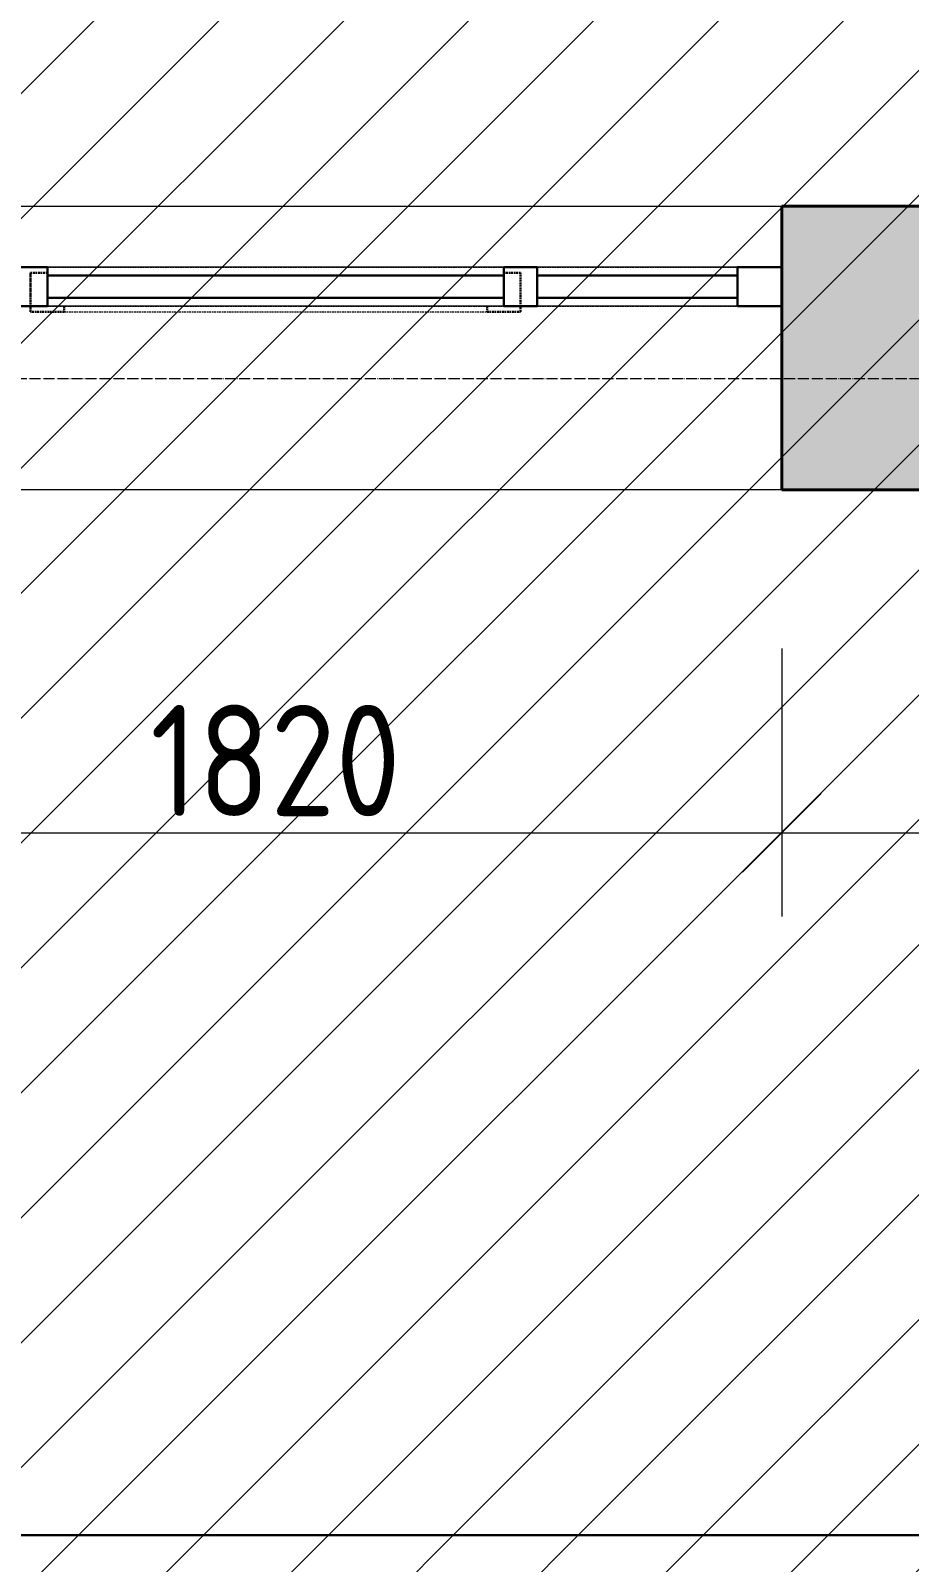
# Model space of a CAD drawing. Header units: millimetres. Extents: x -11886 to 379896, y -8130 to 47743.
# Drawn here: x 239180 to 240758, y 11279 to 14032 of the extents above; entities that cross this region are included whole.
import ezdxf

# ---------------------------------------------------------------- set-up
doc = ezdxf.new("R2010")
doc.units = ezdxf.units.MM
for name, pattern in [('ADSK_Линия сетки', [25, 20, -2.5, 0, -2.5]), ('ADSK_Сверху', [4.5, 3, -1.5]), ('ADSK_Снесено', [4.5, 3, -1.5])]:
    doc.linetypes.add(name, pattern=pattern)
for name, color, linetype, lineweight, true_color in [('_ Окна', 5, 'Continuous', 30, 0x0000ff), ('Витраж', 5, 'Continuous', 18, 0x0000ff), ('Окна', 5, 'Continuous', 18, 0x0000ff), ('Панели витража', 5, 'Continuous', 18, 0x0000ff), ('Стены наружные', 1, 'ADSK_Снесено', 18, 0xff0000)]:
    doc.layers.add(name, color=color, linetype=linetype, lineweight=lineweight, true_color=true_color)
doc.layers.add('Оси', color=7, linetype='Continuous', lineweight=9)
doc.layers.add('Размеры', color=7, linetype='Continuous', lineweight=9)
doc.styles.add('GOST Common_1', font='GOST_Common.ttf', dxfattribs={"width": 0.9, "height": 200})
doc.dimstyles.new('ADSK_Основной_2_мм_Округление_до_1_мм', dxfattribs={"dimscale": 304.8, "dimtxt": 201.142999, "dimasz": 0.463911, "dimexe": 0.492126, "dimexo": 0.492126, "dimgap": 0.098425, "dimtad": 1, "dimdec": 0, "dimdsep": 46, "dimtxsty": 'GOST Common_1', "dimblk1": 'OBLIQUE', "dimblk2": 'OBLIQUE', "dimsah": 1, "dimcen": 0.09, "dimdle": 0.492126, "dimazin": 2, "dimtfac": 1, "dimtdec": 4, "dimtix": 1, "dimtmove": 0, "dimatfit": 3, "dimfxl": 1, "dimtvp": 1, "dimtolj": 1, "dimtzin": 0, "dimlwd": 20, "dimlwe": 20, "dimarcsym": 2})
pattern_1 = [(45, (215977.25, 85026.59), (-112.2532, 112.2532), [])]

# ---------------------------------------------------------------- blocks, each defined once
blk = doc.blocks.new('Прямоугольный импост - 70х20_60мм-1225109-03 План 3-го этажа')
at = {"layer": 'Витраж', "color": 161, "linetype": 'ADSK_Сверху', "true_color": 0xaaaaff}
for p, q in [((39644.1, 2341.7), (39644.1, 2271.7)), ((39724.1, 2341.7), (39644.1, 2341.7)), ((40114.1, 2341.7), (40084.1, 2341.7)), ((39724.1, 2271.7), (39644.1, 2271.7)), ((40114.1, 2271.7), (40084.1, 2271.7))]:
    blk.add_line(p, q, dxfattribs=at)
blk = doc.blocks.new('Прямоугольный импост - 70х20_60мм-1236811-03 План 3-го этажа')
at = {"layer": 'Витраж', "color": 161, "linetype": 'ADSK_Сверху', "true_color": 0xaaaaff}
for p, q in [((-80, 35), (0, 35)), ((0, 35), (0, -35)), ((0, -35), (-80, -35))]:
    blk.add_line(p, q, dxfattribs=at)
blk = doc.blocks.new('Прямоугольный импост - 70х20_60мм-1225111-03 План 3-го этажа')
at = {"layer": 'Витраж', "color": 161, "linetype": 'ADSK_Сверху', "true_color": 0xaaaaff}
for p, q in [((40144.1, 2341.7), (40114.1, 2341.7)), ((40994.1, 2341.7), (40964.1, 2341.7)), ((40144.1, 2271.7), (40114.1, 2271.7)), ((40994.1, 2271.7), (40964.1, 2271.7))]:
    blk.add_line(p, q, dxfattribs=at)
blk = doc.blocks.new('Витраж-тент со смещением вовне - 60мм 30 сдвиг-1466982-03 План 3-го этажа')
at = {"layer": '_ Окна', "color": 161, "linetype": 'ADSK_Сверху', "true_color": 0xaaaaff}
for p, q in [((-440, 25), (-440, -45)), ((-440, 25), (-410, 25)), ((-440, -45), (-440, 25)), ((440, 25), (410, 25)), ((440, -45), (440, 25)), ((440, -45), (440, 25)), ((-380, -45), (-440, -45)), ((-380, -35), (-380, -45)), ((380, -35), (380, -45)), ((380, -45), (440, -45))]:
    blk.add_line(p, q, dxfattribs=at)
at = {"layer": 'Окна', "color": 161, "linetype": 'ADSK_Сверху', "true_color": 0xaaaaff}
blk.add_line((-380, -45), (380, -45), dxfattribs=at)
blk = doc.blocks.new('Прямоугольный импост - 70х60мм-1236807-03 План 3-го этажа')
at = {"layer": 'Витраж', "color": 161, "linetype": 'ADSK_Сверху', "true_color": 0xaaaaff}
for p, q in [((-30, 35), (30, 35)), ((30, -35), (-30, -35))]:
    blk.add_line(p, q, dxfattribs=at)
blk = doc.blocks.new('Прямоугольный импост - 70х60мм-1225009-03 План 3-го этажа')
at = {"layer": 'Витраж', "color": 161, "linetype": 'ADSK_Сверху', "true_color": 0xaaaaff}
for p, q in [((41024.1, 2341.7), (41024.1, 2271.7)), ((41384.1, 2341.7), (41024.1, 2341.7)), ((41384.1, 2271.7), (41384.1, 2341.7)), ((41384.1, 2271.7), (41024.1, 2271.7))]:
    blk.add_line(p, q, dxfattribs=at)
blk = doc.blocks.new('Прямоугольный импост - 70х60мм-1242018-03 План 3-го этажа')
at = {"layer": 'Витраж', "color": 161, "linetype": 'ADSK_Сверху', "true_color": 0xaaaaff}
for p, q in [((40144.1, 2341.7), (40144.1, 2271.7)), ((40964.1, 2341.7), (40144.1, 2341.7)), ((40964.1, 2271.7), (40964.1, 2341.7)), ((40964.1, 2271.7), (40144.1, 2271.7))]:
    blk.add_line(p, q, dxfattribs=at)
blk = doc.blocks.new('Прямоугольный импост - 70х20_60мм-V128-03 План 3-го этажа')
at = {"layer": 'Витраж', "lineweight": 30}
for p, q in [((-80, 35), (0, 35)), ((-80, -35), (-80, 35)), ((0, 35), (0, -35)), ((0, -35), (-80, -35))]:
    blk.add_line(p, q, dxfattribs=at)
blk = doc.blocks.new('Системная панель - _AR_Стекло_40мм_привязка по центру-V127-03 План 3-го этажа')
at = {"layer": 'Панели витража', "lineweight": 30}
for p, q in [((180, 20), (-180, 20)), ((-180, 20), (-180, -20)), ((180, -20), (180, 20)), ((-180, -20), (180, -20))]:
    blk.add_line(p, q, dxfattribs=at)
blk = doc.blocks.new('Прямоугольный импост - 70х40_60мм-V66-03 План 3-го этажа')
at = {"layer": 'Витраж'}
for p, q in [((-6012, 11415.4), (-6012, 11055.4)), ((-5942, 11415.4), (-5942, 11055.4))]:
    blk.add_line(p, q, dxfattribs=at)
blk = doc.blocks.new('Системная панель - _AR_Стекло_40мм_привязка по центру-V130-03 План 3-го этажа')
at = {"layer": 'Панели витража', "lineweight": 30}
for p, q in [((410, 20), (-410, 20)), ((-410, 20), (-410, -20)), ((410, -20), (410, 20)), ((-410, -20), (410, -20))]:
    blk.add_line(p, q, dxfattribs=at)
blk = doc.blocks.new('Прямоугольный импост - 70х40_60мм-V68-03 План 3-го этажа')
at = {"layer": 'Витраж'}
for p, q in [((-6012, 10995.4), (-6012, 10175.4)), ((-5942, 10995.4), (-5942, 10175.4))]:
    blk.add_line(p, q, dxfattribs=at)
blk = doc.blocks.new('Прямоугольный импост - 70х60мм-V131-03 План 3-го этажа')
at = {"layer": 'Витраж', "lineweight": 30}
for p, q in [((-30, 35), (30, 35)), ((-30, -35), (-30, 35)), ((30, 35), (30, -35)), ((30, -35), (-30, -35))]:
    blk.add_line(p, q, dxfattribs=at)
blk = doc.blocks.new('_Oblique')
at = {"color": 0, "linetype": 'ByBlock', "lineweight": -2}
blk.add_line((-0.5, -0.5), (0.5, 0.5), dxfattribs=at)
blk = doc.blocks.new('*D2321')
at = {"layer": 'Defpoints', "color": 0, "transparency": 16777216}
for p in [(238709.6, 13071.7), (240529.6, 13071.7), (240529.6, 12590.1)]:
    blk.add_point(p, dxfattribs=at)
at = {"layer": 'Размеры', "color": 0, "lineweight": 20, "transparency": 16777216}
for p, q in [((238709.6, 12921.7), (238709.6, 12440.1)), ((240529.6, 12921.7), (240529.6, 12440.1)), ((238559.6, 12590.1), (240679.6, 12590.1))]:
    blk.add_line(p, q, dxfattribs=at)
at = {"layer": 'Размеры', "color": 0, "lineweight": 20, "transparency": 16777216, "xscale": 141.4, "yscale": 141.4, "zscale": 141.4, "rotation": 180}
blk.add_blockref('_Oblique', (238709.6, 12590.1), dxfattribs=at)
at = {"layer": 'Размеры', "color": 0, "lineweight": 20, "transparency": 16777216, "xscale": 141.4, "yscale": 141.4, "zscale": 141.4}
blk.add_blockref('_Oblique', (240529.6, 12590.1), dxfattribs=at)
at = {"layer": 'Размеры', "color": 0, "lineweight": 20, "transparency": 16777216, "insert": (239619.6, 12720.1), "char_height": 200, "width": 560.473, "attachment_point": 5, "style": 'GOST Common_1'}
blk.add_mtext('\\A1;1820', dxfattribs=at)
blk = doc.blocks.new('*D2322')
at = {"layer": 'Defpoints', "color": 0, "transparency": 16777216}
for p in [(240529.6, 13071.7), (241548.7, 13063.3), (241548.7, 12590.1)]:
    blk.add_point(p, dxfattribs=at)
at = {"layer": 'Размеры', "color": 0, "lineweight": 20, "transparency": 16777216}
for p, q in [((240529.6, 12921.7), (240529.6, 12440.1)), ((241548.7, 12913.3), (241548.7, 12440.1)), ((240379.6, 12590.1), (241698.7, 12590.1))]:
    blk.add_line(p, q, dxfattribs=at)
at = {"layer": 'Размеры', "color": 0, "lineweight": 20, "transparency": 16777216, "xscale": 141.4, "yscale": 141.4, "zscale": 141.4, "rotation": 180}
blk.add_blockref('_Oblique', (240529.6, 12590.1), dxfattribs=at)
at = {"layer": 'Размеры', "color": 0, "lineweight": 20, "transparency": 16777216, "xscale": 141.4, "yscale": 141.4, "zscale": 141.4}
blk.add_blockref('_Oblique', (241548.7, 12590.1), dxfattribs=at)
at = {"layer": 'Размеры', "color": 0, "lineweight": 20, "transparency": 16777216, "insert": (241039.1, 12720.1), "char_height": 200, "width": 515.472, "attachment_point": 5, "style": 'GOST Common_1'}
blk.add_mtext('\\A1;1019', dxfattribs=at)

msp = doc.modelspace()

# ---------------------------------------------------------------- hatches: boundary and pattern name
at = {"lineweight": 13, "true_color": 0x636466, "transparency": 33554559}
h = msp.add_hatch(dxfattribs=at)
h.set_pattern_fill('ANSI31', color=251, scale=50)
h.set_pattern_definition(pattern_1)
h.paths.add_polyline_path([(265910.66, 8682.3), (272191.2, 8682.3), (272009.87, 43909.21), (262010.47, 43909.21), (262010.47, 21084.06), (262697.11, 21054.57), (262698.93, 11328.12), (216748.38, 11328.12), (216748.38, 8679.25), (216267.75, 8679.25), (216267.75, 456.79), (224250.25, 422.02), (224250.25, 2336.48), (234949.9, 2336.48), (234949.9, -2582.57), (247313.65, -2582.57), (247313.65, 2335.74), (258014.19, 2256.79), (258014.19, 300.23), (265910.66, 300.23)])
h = msp.add_hatch(dxfattribs=at)
h.set_pattern_fill('ANSI31', color=251, scale=50)
h.set_pattern_definition(pattern_1)
h.paths.add_polyline_path([(247294.27, 43675.13), (234433.09, 43675.13), (234433.09, 21068.63), (227282.49, 21068.63), (227278.57, 13720.18), (230264.83, 13716.63), (230264.83, 13206.63), (228402.42, 13206.63), (228402.42, 11328.12), (251770.02, 11328.12), (251770.02, 13716.63), (254719.16, 13716.63), (254706.96, 21084.06), (247294.27, 21084.06)])
at = {"layer": 'Стены наружные', "linetype": 'Continuous', "true_color": 0xc0c0c0}
h = msp.add_hatch(color=9, dxfattribs=at)
h.paths.add_polyline_path([(254427.14, 13206.63), (255229.16, 13206.63), (255229.16, 13716.63), (251806.07, 13716.63), (251806.07, 13206.63), (253259.28, 13206.63)])
h.paths.add_polyline_path([(249008.09, 13206.63), (249986.07, 13206.63), (249986.07, 13716.63), (249008.09, 13716.63), (249008.09, 13248.53)])
h.paths.add_polyline_path([(246252.09, 13206.63), (247188.09, 13206.63), (247188.09, 13716.63), (246156.11, 13716.63), (246156.11, 13206.63)])
h.paths.add_polyline_path([(243916.36, 13206.63), (244336.11, 13206.63), (244336.11, 13716.63), (243368.65, 13716.63), (243368.65, 13206.63), (243913.88, 13206.63)])
h.paths.add_polyline_path([(241548.65, 13206.63), (241548.65, 13716.63), (240529.62, 13716.63), (240529.62, 13206.63)])
h.paths.add_polyline_path([(238709.62, 13206.63), (238709.62, 13716.63), (237735.92, 13716.63), (237735.92, 13206.63), (238077.04, 13206.63)])
h.paths.add_polyline_path([(235915.92, 13206.63), (235915.92, 13716.63), (234944.12, 13716.63), (234944.12, 13206.63), (235313.76, 13206.63)])
h.paths.add_polyline_path([(233124.12, 13206.63), (233124.12, 13716.63), (232090.16, 13716.63), (232090.16, 13206.63), (232237.72, 13206.63)])
h.paths.add_polyline_path([(228302.42, 13206.63), (230270.16, 13206.63), (230270.16, 13716.63), (226808.57, 13716.63), (226808.57, 13206.63), (228104.16, 13206.63)])

# ---------------------------------------------------------------- linework, layer by layer
at = {"color": 251, "lineweight": 30, "true_color": 0x636466}
msp.add_lwpolyline([(227282.49, 21068.63), (227278.57, 13720.18), (230264.83, 13716.63), (230264.83, 13206.63), (228402.42, 13206.63), (228402.42, 11328.12), (251770.02, 11328.12), (251770.02, 13716.63), (254719.16, 13716.63), (254706.96, 21084.06), (247294.27, 21084.06), (247294.27, 43675.13), (234433.09, 43675.13), (234433.09, 21068.63), (227282.49, 21068.63)], dxfattribs=at)
at = {"layer": 'Оси', "linetype": 'ADSK_Линия сетки'}
msp.add_line((204891.03, 13406.79), (273118.97, 13406.79), dxfattribs=at)
at = {"layer": 'Стены наружные', "color": 18, "linetype": 'Continuous', "true_color": 0x000000}
for p, q in [((238709.62, 13716.63), (240529.62, 13716.63)), ((240529.62, 13206.63), (238709.62, 13206.63))]:
    msp.add_line(p, q, dxfattribs=at)
at = {"layer": 'Стены наружные', "color": 18, "linetype": 'Continuous', "lineweight": 40, "true_color": 0x000000}
for p, q in [((241548.65, 13716.63), (240529.62, 13716.63)), ((240529.62, 13716.63), (240529.62, 13206.63)), ((240529.62, 13206.63), (241548.65, 13206.63))]:
    msp.add_line(p, q, dxfattribs=at)

# ---------------------------------------------------------------- block references
at = {"layer": '_ Окна', "color": 161, "linetype": 'ADSK_Сверху', "true_color": 0xaaaaff}
msp.add_blockref('Витраж-тент со смещением вовне - 60мм 30 сдвиг-1466982-03 План 3-го этажа', (239619.62, 13571.75), dxfattribs=at)
at = {"layer": 'Витраж', "color": 161, "linetype": 'ADSK_Сверху', "true_color": 0xaaaaff, "extrusion": (0, 0, -1), "rotation": 180}
for name, p in [('Прямоугольный импост - 70х60мм-1236807-03 План 3-го этажа', (-239179.62, 13571.75)), ('Прямоугольный импост - 70х60мм-1236807-03 План 3-го этажа', (-240059.62, 13571.75)), ('Прямоугольный импост - 70х20_60мм-1236811-03 План 3-го этажа', (-240529.62, 13571.75))]:
    msp.add_blockref(name, p, dxfattribs=at)
at = {"layer": 'Витраж', "extrusion": (0, 0, -1), "rotation": 180}
for name, p in [('Прямоугольный импост - 70х60мм-V131-03 План 3-го этажа', (-239179.62, 13571.75)), ('Прямоугольный импост - 70х60мм-V131-03 План 3-го этажа', (-240059.62, 13571.75)), ('Прямоугольный импост - 70х20_60мм-V128-03 План 3-го этажа', (-240529.62, 13571.75))]:
    msp.add_blockref(name, p, dxfattribs=at)
at = {"layer": 'Витраж', "color": 161, "linetype": 'ADSK_Сверху', "true_color": 0xaaaaff, "rotation": 180}
for name, p in [('Прямоугольный импост - 70х20_60мм-1225111-03 План 3-го этажа', (280173.72, 15878.42)), ('Прямоугольный импост - 70х60мм-1242018-03 План 3-го этажа', (280173.72, 15878.42)), ('Прямоугольный импост - 70х20_60мм-1225109-03 План 3-го этажа', (280173.72, 15878.42)), ('Прямоугольный импост - 70х60мм-1225009-03 План 3-го этажа', (281473.72, 15878.42))]:
    msp.add_blockref(name, p, dxfattribs=at)
at = {"layer": 'Витраж'}
for name, rotation in [('Прямоугольный импост - 70х40_60мм-V68-03 План 3-го этажа', 270.0000000000005), ('Прямоугольный импост - 70х40_60мм-V66-03 План 3-го этажа', 270.0000000000002)]:
    msp.add_blockref(name, (229034.23, 7594.77), dxfattribs=dict(at, rotation=rotation))
at = {"layer": 'Панели витража'}
for name, p in [('Системная панель - _AR_Стекло_40мм_привязка по центру-V130-03 План 3-го этажа', (239619.62, 13571.75)), ('Системная панель - _AR_Стекло_40мм_привязка по центру-V127-03 План 3-го этажа', (240269.62, 13571.75))]:
    msp.add_blockref(name, p, dxfattribs=at)

# ---------------------------------------------------------------- dimensions: what is measured, and where the dimension line sits
at = {"layer": 'Размеры', "lineweight": 20}
for base, p1, p2, override, picture, middle in [((240529.62, 12590.13), (238709.62, 13071.75), (240529.62, 13071.75), {"dimpost": '<>', "dimfxl": 1820}, '*D2321', (239619.62, 12720.13)), ((241548.65, 12590.13), (240529.62, 13071.75), (241548.65, 13063.29), {"dimpost": '<>', "dimfxl": 1019.068656}, '*D2322', (241039.14, 12720.13))]:
    dim = msp.add_linear_dim(base=base, p1=p1, p2=p2, dimstyle='ADSK_Основной_2_мм_Округление_до_1_мм', override=override, dxfattribs=at)
    dim.commit()
    dim.dimension.update_dxf_attribs({"geometry": picture, "text_midpoint": middle})

doc.saveas('drawing.dxf')
